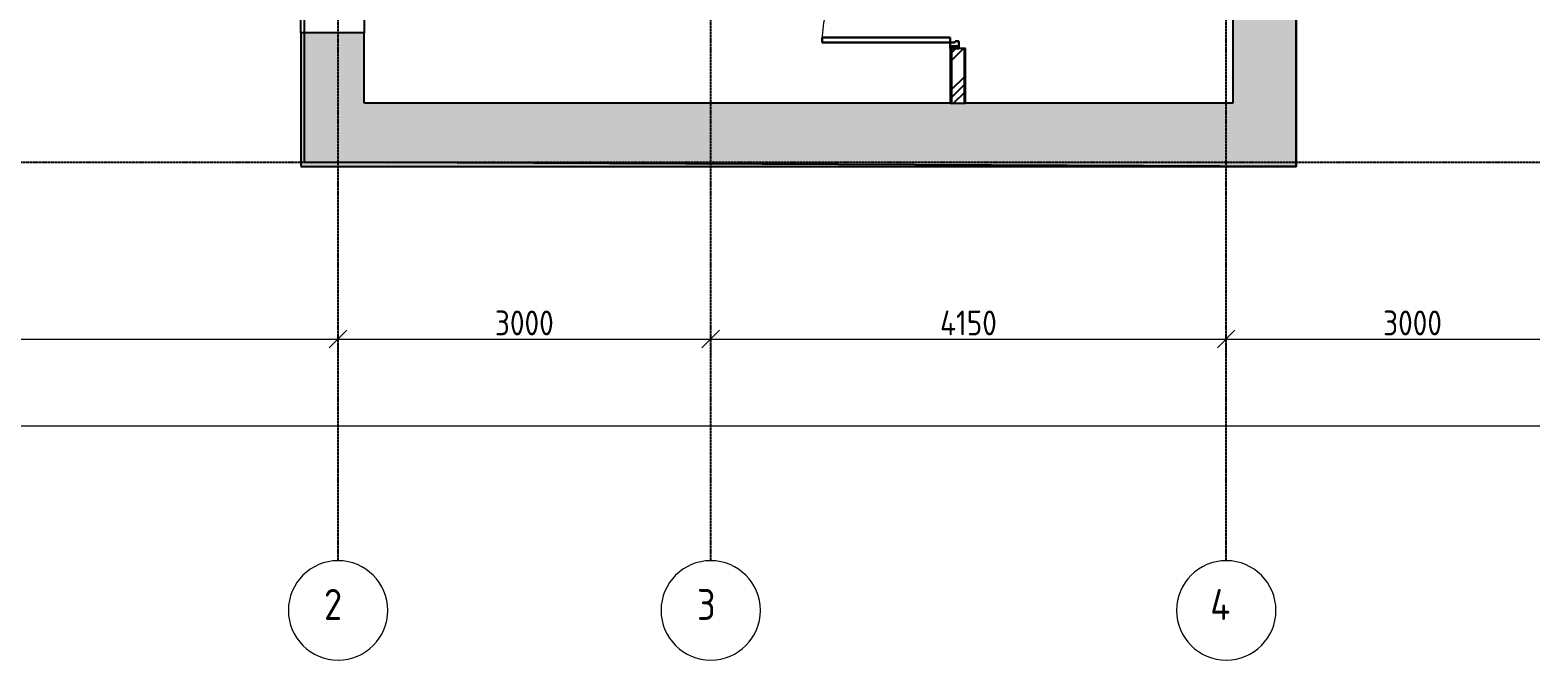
# Model space of a CAD drawing. Header units: millimetres. Extents: x -33838 to 476301, y -41806 to 120107.
# Drawn here: x 320835 to 332910, y -3553 to 1522 of the extents above; entities that cross this region are included whole.
import ezdxf

# ---------------------------------------------------------------- set-up
doc = ezdxf.new("R2010")
doc.units = ezdxf.units.MM
doc.linetypes.add('ADSK_Линия сетки', pattern=[25, 20, -2.5, 0, -2.5])
doc.linetypes.add('ADSK_Снесено', pattern=[4.5, 3, -1.5])
doc.layers.add('Двери', color=251, linetype='Continuous', lineweight=18)
doc.layers.add('Оси', color=7, linetype='Continuous', lineweight=9)
for name, color, linetype, lineweight, true_color in [('Стены внутренние', 5, 'Continuous', 18, 0x0000ff), ('Стены наружные', 1, 'ADSK_Снесено', 18, 0xff0000), ('Стены штриховка', 5, 'Continuous', 18, 0x0000ff)]:
    doc.layers.add(name, color=color, linetype=linetype, lineweight=lineweight, true_color=true_color)
doc.styles.add('GOST Common_1', font='GOST Common_0.ttf', dxfattribs={"width": 0.9, "height": 200})
doc.styles.add('ISOCPEUR', font='isocpeur.ttf', dxfattribs={"height": 250})
doc.dimstyles.new('ADSK_Основной_2_5_мм', dxfattribs={"dimscale": 304.8, "dimtxt": 251.428749, "dimasz": 0.463911, "dimexe": 0.492126, "dimexo": 0.492126, "dimgap": 0.098425, "dimtad": 1, "dimdec": 1, "dimrnd": 0.1, "dimdsep": 46, "dimtxsty": 'GOST Common_1', "dimblk1": 'OBLIQUE', "dimblk2": 'OBLIQUE', "dimsah": 1, "dimcen": 0.09, "dimdle": 0.492126, "dimazin": 2, "dimtfac": 1, "dimtdec": 4, "dimtix": 1, "dimtmove": 0, "dimatfit": 3, "dimfxl": 1, "dimtvp": 1, "dimtfill": 1, "dimtolj": 1, "dimtzin": 0, "dimlwd": 20, "dimlwe": 20, "dimarcsym": 2})

# ---------------------------------------------------------------- blocks, each defined once
blk = doc.blocks.new('AC_Дверь_Однопольная - Д-35п 1130х2200h-1983217-04 План 4-го этажа')
at = {"layer": 'Двери', "lineweight": 30}
for p, q in [((-515, 1092), (-475, 1092)), ((-515, 62), (-515, 1092)), ((-475, 1092), (-475, 62)), ((-565, 62), (-545, 62)), ((-565, -8), (-565, 62)), ((-545, 62), (-515, 62)), ((-545, -8), (-545, 62)), ((-545, 62), (-545, -8)), ((-475, 62), (-515, 62)), ((-515, 62), (-515, 22)), ((-515, 22), (-505, 22)), ((-505, 22), (-505, -8)), ((505, 22), (515, 22)), ((505, -8), (505, 22)), ((515, 62), (545, 62)), ((515, 22), (515, 62)), ((545, 62), (545, -8)), ((545, 62), (565, 62)), ((545, -8), (545, 62)), ((565, 62), (565, -8)), ((-545, -8), (-565, -8)), ((-505, -8), (-545, -8)), ((545, -8), (505, -8)), ((565, -8), (545, -8))]:
    blk.add_line(p, q, dxfattribs=at)
at = {"layer": 'Двери'}
blk.add_arc((-515, 62), 1030, 0, 90, dxfattribs=at)
blk = doc.blocks.new('Ось сетки - Круг_Ø8 мм-6577-04 План 4-го этажа')
at = {"layer": 'Оси', "lineweight": 20}
for start, end in [(360, 180), (180, 360)]:
    blk.add_arc((0, 0), 4, start, end, dxfattribs=at)
blk = doc.blocks.new('_Oblique')
at = {"color": 0, "linetype": 'ByBlock', "lineweight": -2}
blk.add_line((-0.5, -0.5), (0.5, 0.5), dxfattribs=at)
blk = doc.blocks.new('*D2676')
at = {"color": 0, "lineweight": 20, "transparency": 16777216}
for p, q in [((316664, -968), (323464, -968)), ((316814, -1018), (316814, -1118)), ((323314, -1018), (323314, -1118))]:
    blk.add_line(p, q, dxfattribs=at)
at = {"layer": 'Defpoints', "color": 0, "transparency": 16777216}
for p in [(316814, -868), (323314, -868), (323314, -968)]:
    blk.add_point(p, dxfattribs=at)
at = {"color": 0, "lineweight": 20, "transparency": 16777216, "xscale": 141.4, "yscale": 141.4, "zscale": 141.4, "rotation": 180}
blk.add_blockref('_Oblique', (316814, -968), dxfattribs=at)
at = {"color": 0, "lineweight": 20, "transparency": 16777216, "xscale": 141.4, "yscale": 141.4, "zscale": 141.4}
blk.add_blockref('_Oblique', (323314, -968), dxfattribs=at)
at = {"color": 0, "lineweight": 25, "transparency": 16777216, "insert": (320064, -838), "char_height": 200, "width": 756.84, "attachment_point": 5, "style": 'GOST Common_1', "bg_fill": 3, "box_fill_scale": 1.1, "bg_fill_color": 256, "bg_fill_true_color": 13158600, "bg_fill_transparency": 0}
blk.add_mtext('\\A1;6500', dxfattribs=at)
blk = doc.blocks.new('*D2677')
at = {"color": 0, "lineweight": 20, "transparency": 16777216}
for p, q in [((323164, -968), (326464, -968)), ((323314, -1018), (323314, -1118)), ((326314, -1018), (326314, -1118))]:
    blk.add_line(p, q, dxfattribs=at)
at = {"layer": 'Defpoints', "color": 0, "transparency": 16777216}
for p in [(323314, -868), (326314, -868), (326314, -968)]:
    blk.add_point(p, dxfattribs=at)
at = {"color": 0, "lineweight": 20, "transparency": 16777216, "xscale": 141.4, "yscale": 141.4, "zscale": 141.4, "rotation": 180}
blk.add_blockref('_Oblique', (323314, -968), dxfattribs=at)
at = {"color": 0, "lineweight": 20, "transparency": 16777216, "xscale": 141.4, "yscale": 141.4, "zscale": 141.4}
blk.add_blockref('_Oblique', (326314, -968), dxfattribs=at)
at = {"color": 0, "lineweight": 25, "transparency": 16777216, "insert": (324814, -838), "char_height": 200, "width": 756.84, "attachment_point": 5, "style": 'GOST Common_1', "bg_fill": 3, "box_fill_scale": 1.1, "bg_fill_color": 256, "bg_fill_true_color": 13158600, "bg_fill_transparency": 0}
blk.add_mtext('\\A1;3000', dxfattribs=at)
blk = doc.blocks.new('*D2678')
at = {"color": 0, "lineweight": 20, "transparency": 16777216}
for p, q in [((326164, -968), (330614, -968)), ((326314, -1018), (326314, -1118)), ((330464, -1018), (330464, -1118))]:
    blk.add_line(p, q, dxfattribs=at)
at = {"layer": 'Defpoints', "color": 0, "transparency": 16777216}
for p in [(326314, -868), (330464, -868), (330464, -968)]:
    blk.add_point(p, dxfattribs=at)
at = {"color": 0, "lineweight": 20, "transparency": 16777216, "xscale": 141.4, "yscale": 141.4, "zscale": 141.4, "rotation": 180}
blk.add_blockref('_Oblique', (326314, -968), dxfattribs=at)
at = {"color": 0, "lineweight": 20, "transparency": 16777216, "xscale": 141.4, "yscale": 141.4, "zscale": 141.4}
blk.add_blockref('_Oblique', (330464, -968), dxfattribs=at)
at = {"color": 0, "lineweight": 25, "transparency": 16777216, "insert": (328389, -838), "char_height": 200, "width": 726.16, "attachment_point": 5, "style": 'GOST Common_1', "bg_fill": 3, "box_fill_scale": 1.1, "bg_fill_color": 256, "bg_fill_true_color": 13158600, "bg_fill_transparency": 0}
blk.add_mtext('\\A1;4150', dxfattribs=at)
blk = doc.blocks.new('*D2679')
at = {"color": 0, "lineweight": 20, "transparency": 16777216}
for p, q in [((330314, -968), (333614, -968)), ((330464, -1018), (330464, -1118)), ((333464, -1018), (333464, -1118))]:
    blk.add_line(p, q, dxfattribs=at)
at = {"layer": 'Defpoints', "color": 0, "transparency": 16777216}
for p in [(330464, -868), (333464, -868), (333464, -968)]:
    blk.add_point(p, dxfattribs=at)
at = {"color": 0, "lineweight": 20, "transparency": 16777216, "xscale": 141.4, "yscale": 141.4, "zscale": 141.4, "rotation": 180}
blk.add_blockref('_Oblique', (330464, -968), dxfattribs=at)
at = {"color": 0, "lineweight": 20, "transparency": 16777216, "xscale": 141.4, "yscale": 141.4, "zscale": 141.4}
blk.add_blockref('_Oblique', (333464, -968), dxfattribs=at)
at = {"color": 0, "lineweight": 25, "transparency": 16777216, "insert": (331964, -838), "char_height": 200, "width": 756.84, "attachment_point": 5, "style": 'GOST Common_1', "bg_fill": 3, "box_fill_scale": 1.1, "bg_fill_color": 256, "bg_fill_true_color": 13158600, "bg_fill_transparency": 0}
blk.add_mtext('\\A1;3000', dxfattribs=at)
blk = doc.blocks.new('*D2694')
at = {"color": 0, "lineweight": 20, "transparency": 16777216}
for p, q in [((316664, -1668), (378814, -1668)), ((316814, -1718), (316814, -1818)), ((378664, -1718), (378664, -1818))]:
    blk.add_line(p, q, dxfattribs=at)
at = {"layer": 'Defpoints', "color": 0, "transparency": 16777216}
for p in [(316814, -1568), (378664, -1568), (378664, -1668)]:
    blk.add_point(p, dxfattribs=at)
at = {"color": 0, "lineweight": 20, "transparency": 16777216, "xscale": 141.4, "yscale": 141.4, "zscale": 141.4, "rotation": 180}
blk.add_blockref('_Oblique', (316814, -1668), dxfattribs=at)
at = {"color": 0, "lineweight": 20, "transparency": 16777216, "xscale": 141.4, "yscale": 141.4, "zscale": 141.4}
blk.add_blockref('_Oblique', (378664, -1668), dxfattribs=at)
at = {"color": 0, "lineweight": 25, "transparency": 16777216, "insert": (347739, -1538), "char_height": 200, "width": 889.8, "attachment_point": 5, "style": 'GOST Common_1', "bg_fill": 3, "box_fill_scale": 1.1, "bg_fill_color": 256, "bg_fill_true_color": 13158600, "bg_fill_transparency": 0}
blk.add_mtext('\\A1;61850', dxfattribs=at)

msp = doc.modelspace()

# ---------------------------------------------------------------- hatches: boundary and pattern name
at = {"layer": 'Стены внутренние', "lineweight": 25, "true_color": 0x636466}
h = msp.add_hatch(dxfattribs=at)
h.set_pattern_fill('FP_1', color=251, style=0, pattern_type=2)
h.set_pattern_definition([(45, (322754.53, 150), (-179.605, 179.605), []), (45, (322818.03, 150), (0, 359.21), []), (45, (322691.03, 150), (0, 359.21), [])])
h.paths.add_polyline_path([(328253.41032, 932.0206), (328353.41032, 932.0206), (328353.41032, 1371.39612), (328253.41032, 1371.39612)])
h.paths.add_polyline_path([(328353.41032, 2501.39612), (328353.41032, 3455.78828), (328253.41032, 3455.78828), (328253.41032, 2501.39612), (328311.41032, 2501.39612)])
at = {"layer": 'Стены наружные', "lineweight": 25, "true_color": 0x636466}
h = msp.add_hatch(color=251, dxfattribs=at)
h.paths.add_polyline_path([(323457.14692, 422.0206), (323525.32804, 422.0206), (323525.32804, 1498.76228), (323015.32804, 1498.76228), (323015.32804, 422.0206), (323352.51998, 422.0206)])
h.paths.add_polyline_path([(323525.32804, 2348.76228), (323525.32804, 3356.06065), (323015.32804, 3356.06065), (323015.32804, 2348.76228), (323457.14692, 2348.76228)])
h.paths.add_polyline_path([(323410.13803, 4206.06065), (323525.32804, 4206.06065), (323525.32804, 5178.61193), (323015.32804, 5178.61193), (323015.32804, 4206.06065), (323352.51998, 4206.06065)])
h.paths.add_polyline_path([(323525.32804, 6028.61193), (323525.32804, 6980.72217), (323015.32804, 6980.72217), (323015.32804, 6028.61193), (323457.14692, 6028.61193)])
h.paths.add_polyline_path([(323352.51998, 7830.72217), (323525.32804, 7830.72217), (323525.32804, 8679.25245), (323015.32804, 8679.25245), (323015.32804, 7830.72217), (323265.59042, 7830.72217)])
for points in [[(330517.53199, 932.0206), (331027.53199, 932.0206), (331027.53199, 2889.50427), (330517.53199, 2889.13153), (330517.53199, 1048.17289)], [(323525.32804, 422.0206), (331027.53199, 422.0206), (331027.53199, 932.0206), (323525.32804, 932.0206), (323525.32804, 805.4176)]]:
    msp.add_hatch(color=251, dxfattribs=at).paths.add_polyline_path(points)

# ---------------------------------------------------------------- linework, layer by layer
at = {"linetype": 'ADSK_Линия сетки', "lineweight": 25}
for p, q in [((323314.44493, -2753.38365), (323314.44493, 44571.85247)), ((326314.44493, -2753.38365), (326314.44493, 44571.85247)), ((330464.44493, -2753.38365), (330464.44493, 21818.8012)), ((311668.30983, 456.78828), (379896.25284, 456.78828))]:
    msp.add_line(p, q, dxfattribs=at)
at = {"layer": 'Стены внутренние', "color": 251, "lineweight": 25, "true_color": 0x636466}
for p, q in [((328241.41032, 1371.39612), (328241.41032, 932.0206)), ((328365.41032, 1371.39612), (328311.41032, 1371.39612)), ((328365.41032, 932.0206), (328365.41032, 1371.39612)), ((328243.41032, 932.0206), (328363.41032, 932.0206))]:
    msp.add_line(p, q, dxfattribs=at)
at = {"layer": 'Стены наружные', "color": 251, "lineweight": 25, "true_color": 0x636466}
for p, q in [((330517.53199, 2889.50427), (330517.53199, 932.0206)), ((323015.32804, 1498.76228), (323015.32804, 2348.76228)), ((323525.32804, 2348.76228), (323525.32804, 1498.76228)), ((331027.53199, 422.0206), (331027.53199, 2379.50427)), ((323015.32804, 1498.76228), (323015.32804, 422.0206)), ((323525.32804, 1498.76228), (323015.32804, 1498.76228)), ((323525.32804, 932.0206), (323525.32804, 1498.76228)), ((328241.41032, 932.0206), (323525.32804, 932.0206)), ((330517.53199, 932.0206), (328365.41032, 932.0206)), ((323015.32804, 422.0206), (331027.53199, 422.0206))]:
    msp.add_line(p, q, dxfattribs=at)
at = {"layer": 'Стены штриховка', "color": 251, "lineweight": 25, "true_color": 0x636466}
for p, q in [((328243.41032, 1371.39612), (328243.41032, 932.0206)), ((328253.41032, 1371.39612), (328253.41032, 932.0206)), ((328353.41032, 1371.39612), (328353.41032, 932.0206)), ((328363.41032, 1371.39612), (328363.41032, 932.0206)), ((328241.41032, 932.0206), (328243.41032, 932.0206)), ((328363.41032, 932.0206), (328365.41032, 932.0206))]:
    msp.add_line(p, q, dxfattribs=at)

# ---------------------------------------------------------------- block references
at = {"lineweight": 25, "xscale": 99.99999999999993, "yscale": 99.99999999999993, "zscale": 99.99999999999993}
for p in [(323314.44493, -3153.38365), (326314.44493, -3153.38365), (330464.44493, -3153.38365)]:
    msp.add_blockref('Ось сетки - Круг_Ø8 мм-6577-04 План 4-го этажа', p, dxfattribs=at)
at = {"layer": 'Двери', "color": 251, "lineweight": 25, "true_color": 0x636466, "rotation": 89.9999999999999}
msp.add_blockref('AC_Дверь_Однопольная - Д-35п 1130х2200h-1983217-04 План 4-го этажа', (328303.41032, 1936.39612), dxfattribs=at)

# ---------------------------------------------------------------- texts
at = {"lineweight": 25, "char_height": 250, "attachment_point": 1, "style": 'ISOCPEUR'}
for s, insert, width in [('\\fGOST Common|b0|i0|c204|p34|;\\W.9;2', (323200.66427, -2980.85029), 274.177125), ('\\fGOST Common|b0|i0|c204|p34|;\\W.9;3', (326203.36427, -2980.85029), 266.9619375), ('\\fGOST Common|b0|i0|c204|p34|;\\W.9;4', (330335.81427, -2980.85029), 310.2530625)]:
    msp.add_mtext(s, dxfattribs=dict(at, insert=insert, width=width))

# ---------------------------------------------------------------- next in the draw order: dimensions: what is measured, and where the dimension line sits
at = {"lineweight": 25}
for base, p1, p2, override, picture, middle in [((323314.44493, -967.89416), (316814.44493, -867.90926), (323314.44493, -867.90926), {"dimpost": '<>', "dimfxl": 6500}, '*D2676', (320064.44493, -837.89416)), ((378664.44493, -1667.89416), (316814.44493, -1567.90926), (378664.44493, -1567.90926), {"dimpost": '<>', "dimfxl": 61850}, '*D2694', (347739.44493, -1537.89416))]:
    dim = msp.add_linear_dim(base=base, p1=p1, p2=p2, dimstyle='ADSK_Основной_2_5_мм', override=override, dxfattribs=at)
    dim.commit()
    dim.dimension.update_dxf_attribs({"geometry": picture, "text_midpoint": middle})

# ---------------------------------------------------------------- next in the draw order: dimensions: what is measured, and where the dimension line sits
dim = msp.add_linear_dim(base=(326314.44493, -967.89416), p1=(323314.44493, -867.90926), p2=(326314.44493, -867.90926), dimstyle='ADSK_Основной_2_5_мм', override={"dimpost": '<>', "dimfxl": 3000}, dxfattribs=at)
dim.commit()
dim.dimension.update_dxf_attribs({"geometry": '*D2677', "text_midpoint": (324814.44493, -837.89416)})

# ---------------------------------------------------------------- next in the draw order: dimensions: what is measured, and where the dimension line sits
dim = msp.add_linear_dim(base=(330464.44493, -967.89416), p1=(326314.44493, -867.90926), p2=(330464.44493, -867.90926), dimstyle='ADSK_Основной_2_5_мм', override={"dimpost": '<>', "dimfxl": 4150}, dxfattribs=at)
dim.commit()
dim.dimension.update_dxf_attribs({"geometry": '*D2678', "text_midpoint": (328389.44493, -837.89416)})

# ---------------------------------------------------------------- next in the draw order: dimensions: what is measured, and where the dimension line sits
dim = msp.add_linear_dim(base=(333464.44493, -967.89416), p1=(330464.44493, -867.90926), p2=(333464.44493, -867.90926), dimstyle='ADSK_Основной_2_5_мм', override={"dimpost": '<>', "dimfxl": 3000}, dxfattribs=at)
dim.commit()
dim.dimension.update_dxf_attribs({"geometry": '*D2679', "text_midpoint": (331964.44493, -837.89416)})

# ---------------------------------------------------------------- next in the draw order: linework, layer by layer
at = {"color": 251, "lineweight": 25, "true_color": 0x636466}
msp.add_lwpolyline([(368787.74668, 21084.05859), (368787.74668, 43909.20652), (378787.15222, 43909.20652), (378968.4838, 8682.30207), (372687.93529, 8682.30207), (372687.93529, 300.23165), (364791.46628, 300.23165), (364791.46628, 2256.78828), (353990.50813, 2336.47811), (354090.93005, 2335.73719), (354090.93005, -2582.56685), (341727.17826, -2582.56685), (341727.17826, 2336.47811), (331027.53199, 2336.47811), (331027.53199, 422.0206), (323045.03328, 456.78828), (323045.03328, 8679.25245)], dxfattribs=at)

doc.saveas('drawing.dxf')
